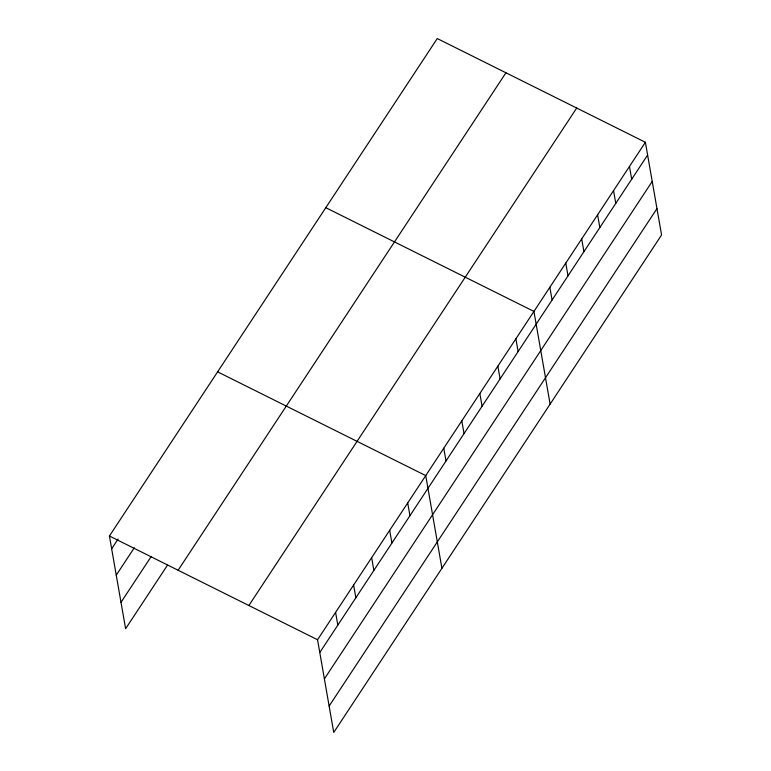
<?xml version="1.0" encoding="UTF-8"?>
<svg xmlns="http://www.w3.org/2000/svg" width="771" height="771" viewBox="0 0 771 771"><rect width="100%" height="100%" fill="white"/><g stroke="black" fill="none" stroke-linecap="round" stroke-linejoin="round"><path stroke-width="1.16" d="M167.461 565.21L125.606 628.722L109.424 536.018L437.263 38.55L645.394 142.278L661.576 234.982L333.737 732.45L317.556 639.747L645.394 142.278M111.65 548.788L118.098 539.016M116.257 575.166L134.289 547.805M120.999 602.344L151.27 556.421M178.111 570.251L505.949 72.782M248.869 605.514L576.708 108.046M319.782 652.507L647.621 155.038M324.389 678.894L652.227 181.426M329.13 706.072L656.969 208.604M325.796 207.688L533.927 311.417L550.108 404.12M217.615 371.853L425.737 475.582L441.918 568.285M109.424 536.018L317.556 639.747M629.473 166.44L631.7 179.209M613.543 190.601L615.778 203.371M597.621 214.762L599.848 227.532M581.7 238.923L583.926 251.693M565.779 263.084L568.005 275.854M549.848 287.255L552.084 300.015M515.895 338.777L518.122 351.547M497.864 366.138L500.09 378.908M479.832 393.499L482.068 406.269M461.8 420.86L464.036 433.63M443.768 448.221L446.004 460.981M407.714 502.943L409.941 515.703M389.683 530.303L391.909 543.063M371.651 557.664L373.877 570.424M353.619 585.025L355.845 597.785M335.587 612.386L337.814 625.146"/></g></svg>
